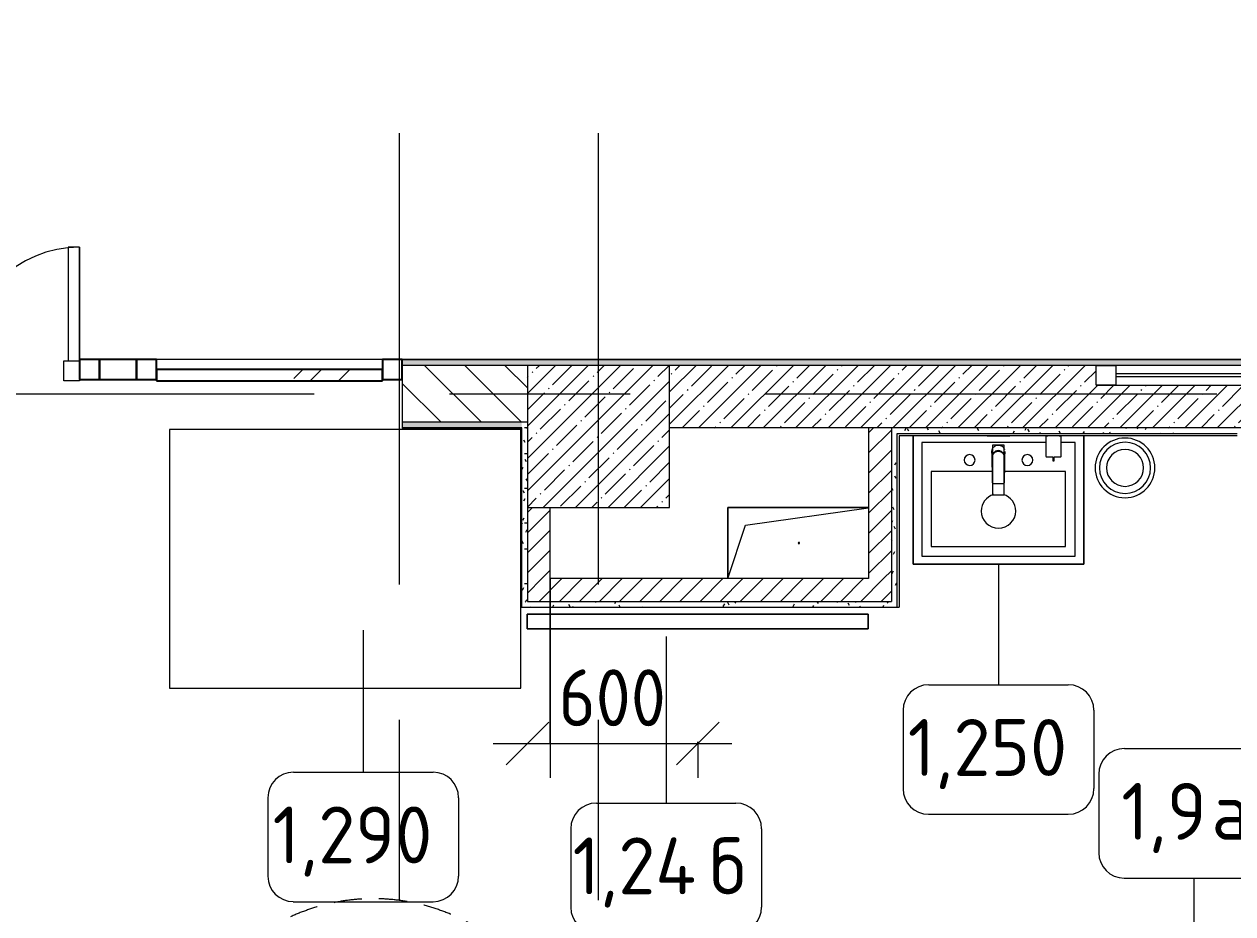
# Model space of a CAD drawing. Header units: millimetres. Extents: x 957 to 228198, y -8553 to 29000.
# Drawn here: x 48892 to 53143, y 5971 to 9100 of the extents above; entities that cross this region are included whole.
import ezdxf

# ---------------------------------------------------------------- set-up
doc = ezdxf.new("R2010")
doc.units = ezdxf.units.MM
doc.linetypes.add('200_ШТРИХ__ш1_п0_6_', pattern=[160, 100, -60])
doc.linetypes.add('Осевая', pattern=[3175, 635, -476.25, 1587.5, -476.25])
for name, color, linetype, lineweight in [('0-1', 7, 'Continuous', 9), ('A-ANNO-DIMS', 7, 'Continuous', 9), ('A-ANNO-DIMS-100', 7, 'Continuous', 9), ('A-DETL-GENF', 7, 'Continuous', 9), ('A-GENM', 7, 'Continuous', 9), ('A-GLAZ', 7, 'Continuous', 9), ('A-GLAZ-1', 7, 'Continuous', 13), ('A-GLAZ-CURT', 7, 'Continuous', 9), ('A-GLAZ-CURT-1', 7, 'Continuous', 25), ('A-GLAZ-CWMG', 7, 'Continuous', 9), ('A-GLAZ-CWMG-1', 7, 'Continuous', 25), ('A-WALL', 7, 'Continuous', 9), ('I-FURN-IDEN', 7, 'Continuous', 9), ('I-WALL', 7, 'Continuous', 9), ('P-SANR-FIXT', 7, 'Continuous', 9), ('P-SANR-FIXT-1', 7, 'Continuous', 13), ('S-COLS', 7, 'Continuous', 9), ('Оси-2', 7, 'Осевая', 9)]:
    doc.layers.add(name, color=color, linetype=linetype, lineweight=lineweight)
for name, color, linetype, lineweight, true_color in [('A-DOOR-1', 7, 'Continuous', 9, 0xc0c0c0), ('A-WALL-1', 9, 'Continuous', 9, 0x808080), ('A-WALL-FNSH-1', 9, 'Continuous', 9, 0x808080), ('I-FURN-1', 9, 'Continuous', 9, 0x808080), ('I-FURN-2', 9, '200_ШТРИХ__ш1_п0_6_', 9, 0x808080), ('P-SANR-FIXT-2', 9, 'Continuous', 13, 0x808080)]:
    doc.layers.add(name, color=color, linetype=linetype, lineweight=lineweight, true_color=true_color)
doc.styles.add('GOST Common_3', font='GOST_Common.ttf', dxfattribs={"height": 200})
doc.styles.add('ISOCPEUR_3', font='isocpeur.ttf', dxfattribs={"width": 0.9, "height": 200})
doc.dimstyles.new('ISO-2_0_0_9К_Средний_округл2_1', dxfattribs={"dimscale": 304.8, "dimtxt": 199.196235, "dimasz": 0.492126, "dimexe": 0.393701, "dimexo": 0, "dimgap": 0, "dimtad": 1, "dimdec": 0, "dimrnd": 10, "dimzin": 0, "dimdsep": 46, "dimtxsty": 'ISOCPEUR_3', "dimblk1": 'OBLIQUE', "dimblk2": 'OBLIQUE', "dimsah": 1, "dimcen": 0.09, "dimdle": 0.393701, "dimazin": 0, "dimtfac": 1, "dimtdec": 4, "dimtix": 1, "dimtmove": 0, "dimatfit": 3, "dimfxl": 1, "dimtvp": 1, "dimtolj": 1, "dimtzin": 0, "dimarcsym": 2})
pattern_1 = [(45, (-10247.55, 0), (-35.35534, 35.35534), [])]
pattern_2 = [(0, (-10247.55, 0), (121.92, 30.48), [10.058, -81.382, 10.058, -81.382, -487.68]), (0, (-10247.55, 0), (121.92, 30.48), [-182.88, 10.058, -172.822, 10.058, -81.382, -213.36]), (0, (-10247.55, 0), (121.92, 30.48), [-457.2, 10.058, -50.902, 10.058, -142.342]), (120, (-10201.83, 15.24), (-87.356454, 90.345817), [10.058, -81.382, 10.058, -81.382, -487.68]), (120, (-10201.83, 15.24), (-87.356454, 90.345817), [-182.88, 10.058, -172.822, 10.058, -81.382, -213.36]), (120, (-10201.83, 15.24), (-87.356454, 90.345817), [-457.2, 10.058, -50.902, 10.058, -142.342]), (240, (-10186.59, 76.2), (-34.563546, -120.825817), [10.058, -81.382, 10.058, -81.382, -487.68]), (240, (-10186.59, 76.2), (-34.563546, -120.825817), [-182.88, 10.058, -172.822, 10.058, -81.382, -213.36]), (240, (-10186.59, 76.2), (-34.563546, -120.825817), [-457.2, 10.058, -50.902, 10.058, -142.342])]

# ---------------------------------------------------------------- blocks, each defined once
blk = doc.blocks.new('BSC_Колонна _Прямоугольная - 500х500-V4-План расстановки мебели и оборудования 3 этажа в осях 12-23')
at = {"layer": 'S-COLS'}
h = blk.add_hatch(dxfattribs=at)
h.set_pattern_fill('FP_5', color=256, style=0, pattern_type=2)
h.set_pattern_definition([(45, (-61160, -7650), (-57.02463, 57.02463), []), (45, (-61102.975, -7650), (-57.02463, 57.02463), [100.806, -20.161, 3.353, -16.808])])
h.paths.add_polyline_path([(-250, -250), (250, -250), (250, 250), (-250, 250), (-250, 30)])
for p, q in [((250, 250), (-250, 250)), ((-250, 250), (-250, -250)), ((250, -250), (250, 250)), ((-250, -250), (250, -250))]:
    blk.add_line(p, q, dxfattribs=at)
blk = doc.blocks.new('GM_Отверстие прямоугольное _в плите_ - Отверстие-V62-План расстановки мебели и оборудования 3 этажа в осях 12-23')
at = {"layer": 'A-GENM'}
for p, q in [((-250, -125), (-250, 125)), ((-250, 125), (245, 125)), ((245, 125), (-250, 125)), ((-250, 125), (-250, -125)), ((-187.5, 62.5), (245, 124.3)), ((-250, -125), (-187.5, 62.5))]:
    blk.add_line(p, q, dxfattribs=at)
for start, end in [(360, 180), (180, 360)]:
    blk.add_arc((0, 0), 2.5, start, end, dxfattribs=at)
blk = doc.blocks.new('Стол базовый прямоугольный - 1_290-V113-План расстановки мебели и оборудования 3 этажа в осях 12-23')
at = {"layer": 'I-FURN-1'}
for p, q in [((617.5, 455), (-617.5, 455)), ((-617.5, 455), (-617.5, -455)), ((617.5, -455), (617.5, 455)), ((-617.5, -455), (617.5, -455))]:
    blk.add_line(p, q, dxfattribs=at)
blk = doc.blocks.new('FRT_2D_Символ _разворот МГН_1 - D1_4_Символ доступности разворота МГН _360__-V77-План расстановки мебели и оборудования 3 этажа в осях 12-23')
at = {"layer": 'I-FURN-1'}
for p, q in [((0, 60.4), (0, -59.6)), ((-65, 0), (65, 0))]:
    blk.add_line(p, q, dxfattribs=at)
at = {"layer": 'I-FURN-2'}
for p, q in [((-300, 325.4), (-300, -185.8)), ((-300, 325.4), (-200, 325.4)), ((-200, 195.4), (-200, 325.4)), ((200, 325.4), (300, 325.4)), ((200, 195.4), (200, 325.4)), ((300, 325.4), (300, -185.8)), ((-200, 195.4), (200, 195.4)), ((-300, -185.8), (-250, -185.8)), ((-250, -185.8), (-250, -238.4)), ((300, -185.8), (250, -185.8)), ((250, -185.8), (250, -238.4)), ((-250, -238.4), (-250, -435.8)), ((250, -238.4), (250, -435.8)), ((-200, -435.8), (-250, -435.8)), ((-200, -435.8), (-200, -645.8)), ((200, -435.8), (250, -435.8)), ((200, -435.8), (200, -645.8)), ((-200, -645.8), (200, -645.8))]:
    blk.add_line(p, q, dxfattribs=at)
for start, end in [(360, 244.8834), (295.7402, 360), (244.8834, 295.7402)]:
    blk.add_arc((0, 0), 700, start, end, dxfattribs=at)
blk = doc.blocks.new('Мебель_универсальная - 1_24б-V122-План расстановки мебели и оборудования 3 этажа в осях 12-23')
at = {"layer": 'I-FURN-1'}
for p, q in [((600, 25.4), (-600, 25.4)), ((-600, 25.4), (-600, -25.4)), ((-600, -25.4), (-600, 25.4)), ((-600, 25.4), (600, 25.4)), ((600, -25.4), (600, 25.4)), ((600, 25.4), (600, -25.4)), ((-600, -25.4), (600, -25.4)), ((600, -25.4), (-600, -25.4))]:
    blk.add_line(p, q, dxfattribs=at)
blk = doc.blocks.new('сифон - Для раковины-V207-План расстановки мебели и оборудования 3 этажа в осях 12-23')
at = {"layer": 'P-SANR-FIXT-2'}
blk.add_line((191.1, -40), (191.1, 40), dxfattribs=at)
blk = doc.blocks.new('смеситель для раковины - Default-V208-План расстановки мебели и оборудования 3 этажа в осях 12-23')
at = {"layer": '0-1'}
for p, q in [((21, 151.6), (-21, 151.6)), ((20.3, 111.8), (-20.3, 111.8)), ((-22.8, 2.9), (-21.7, 15.4)), ((-20.7, 17.2), (-20.7, 16.7)), ((-20.3, 19.4), (-20.3, 15.8)), ((20.3, 15.8), (20.3, 19.4)), ((20.8, 16.7), (20.8, 17.2))]:
    blk.add_line(p, q, dxfattribs=at)
at = {"layer": '0-1', "flags": 128}
for points in [[(-21, 151.3), (-21, 147.9), (-21, 145.7), (-21, 145.2), (-21, 144.9), (-21, 144.8), (-21, 144.7), (-21, 144.7)], [(21, 89.1), (21, 88.6), (21, 88.3), (21, 88.3)], [(21.7, 15.4), (22.3, 8.3), (22.8, 2.9)]]:
    blk.add_lwpolyline(points, dxfattribs=at)
at = {"layer": 'P-SANR-FIXT-2'}
for p, q in [((21, 151.6), (-21, 151.6)), ((-21, 151.6), (-21, -23)), ((21, -23), (21, 151.6)), ((-20.3, 111.8), (-20.3, 111.8)), ((-20.3, 111.8), (-20.3, 109.7)), ((20.3, 109.7), (20.3, 111.8)), ((20.3, 111.8), (20.3, 111.8)), ((-21, -23), (21, -23))]:
    blk.add_line(p, q, dxfattribs=at)
at = {"layer": 'P-SANR-FIXT-2', "flags": 128}
for points in [[(-21, 144), (-21, 91), (-21, 37.9)], [(21, 37.9), (21, 91), (21, 144)], [(-20.3, 19.4), (-20.3, 60.2), (-20.3, 109.7)], [(20.3, 109.7), (20.3, 60.2), (20.3, 19.4)], [(-20.3, 15.8), (-20.3, 17.1), (-20.3, 18.4)], [(20.3, 18.4), (20.3, 17.1), (20.3, 15.8)], [(21, 17.1), (21, 22.3), (21, 27.5), (21, 32.7), (21, 37.9)], [(21, 15.1), (21, 15.6), (21, 16.1), (21, 16.6), (21, 17.1)], [(22.9, -1.8), (22.4, 2.9), (22, 7.6), (21.5, 12.3), (21.1, 17.1)], [(21.1, 17.1), (21.5, 12.3), (22, 7.6), (22.4, 2.9), (22.9, -1.8)]]:
    blk.add_lwpolyline(points, dxfattribs=at)
at = {"layer": 'P-SANR-FIXT-2'}
for centre, major_axis, ratio, start_param, end_param in [((-9809.3, 72.1), (-9788.3, 0.5), 0.986286, 3.135948, 3.138103), ((0, 17.2), (20.8, 0), 0.98634, 3.060685, 3.141593), ((0, 17.2), (20.8, 0), 0.98634, 3.141593, 3.395551), ((0, 17.2), (20.8, 0), 0.98634, 3.707105, 3.769911), ((0, 17.2), (20.8, 0), 0.98634, 5.654867, 5.717635), ((0, 17.2), (-20.8, 0), 0.98634, 2.944366, 3.141593), ((0, 17.2), (20.8, 0), 0.98634, 0, 0.080911), ((0, 17.2), (20.8, 0), 0.98634, 4.154533, 5.270098)]:
    blk.add_ellipse(centre, major_axis=major_axis, ratio=ratio, start_param=start_param, end_param=end_param, dxfattribs=at)
for points, knots in [([(-21, 151.6), (-21, 151.7), (-21, 151.5), (-21, 150.5), (-21, 148.7), (-21, 146.9), (-21, 145.2), (-21, 144.4), (-21, 144)], [0.4444444, 0.4444444, 0.4444444, 0.4444444, 0.5555556, 0.6666667, 0.7777778, 0.8888889, 0.9444444, 1, 1, 1, 1]), ([(21, 144), (21, 144.4), (21, 145.2), (21, 146.9), (21, 148.7), (21, 150.5), (21, 151.5), (21, 151.7), (21, 151.6)], [0, 0, 0, 0, 0.0555556, 0.1111111, 0.2222222, 0.3333333, 0.4444444, 0.5555556, 0.5555556, 0.5555556, 0.5555556]), ([(-21.8, 13.9), (-21.8, 14.6), (-21.7, 16.1), (-21.6, 18.9), (-21.5, 22.1), (-21.5, 25.2), (-21.4, 27.9), (-21.4, 30), (-21.4, 31.8), (-21.3, 33.4), (-21.3, 34.5), (-21.3, 35.6), (-21.3, 37), (-21.3, 38.7), (-21.2, 41), (-21.2, 44.2), (-21.2, 48.8), (-21.1, 54.3), (-21.1, 59.3), (-21.1, 63.2), (-21.1, 66.1), (-21.1, 68.8), (-21.1, 72.5), (-21, 78.9), (-21, 84.5), (-21, 88.1)], [0, 0, 0, 0, 0.083333, 0.166667, 0.25, 0.333333, 0.375, 0.416667, 0.458333, 0.479167, 0.5, 0.520833, 0.541667, 0.583333, 0.625, 0.666667, 0.708333, 0.75, 0.791667, 0.8125, 0.833333, 0.854167, 0.875, 0.916667, 1, 1, 1, 1]), ([(21, 88.1), (21, 84.5), (21, 78.9), (21.1, 72.5), (21.1, 68.8), (21.1, 66.1), (21.1, 63.2), (21.1, 59.3), (21.2, 54.3), (21.2, 48.8), (21.2, 44.2), (21.3, 41), (21.3, 38.7), (21.3, 37), (21.3, 35.6), (21.3, 34.5), (21.3, 33.4), (21.4, 31.8), (21.4, 30), (21.4, 27.9), (21.5, 25.2), (21.5, 22.1), (21.6, 18.9), (21.7, 16.1), (21.8, 14.6), (21.8, 13.9)], [0, 0, 0, 0, 0.083333, 0.125, 0.145833, 0.166667, 0.1875, 0.208333, 0.25, 0.291667, 0.333333, 0.375, 0.416667, 0.458333, 0.479167, 0.5, 0.520833, 0.541667, 0.583333, 0.625, 0.666667, 0.75, 0.833333, 0.916667, 1, 1, 1, 1]), ([(-21.1, 17.1), (-21.2, 16.5), (-21.3, 15.4), (-21.5, 13.7), (-21.6, 11.8), (-21.9, 9.3), (-22.1, 7.6), (-22.4, 5.3), (-22.6, 3), (-22.8, 1.4), (-22.9, 0.3)], [0, 0, 0, 0, 0.1, 0.2, 0.3, 0.4, 0.6, 0.7, 0.8, 1, 1, 1, 1]), ([(-22.6, 3.6), (-22.6, 3.8), (-22.5, 4.4), (-22.4, 5.5), (-22.3, 6.9), (-22.2, 8.4), (-22, 10.9), (-21.9, 12.9), (-21.8, 13.9)], [0.3178487, 0.3178487, 0.3178487, 0.3178487, 0.375, 0.5, 0.625, 0.75, 0.875, 1, 1, 1, 1]), ([(21, 15.1), (20.9, 14), (20.5, 11.7), (19.3, 8.5), (17.6, 5.5), (14.8, 1.9), (11.1, -0.9), (6.8, -2.8), (3.4, -3.6), (0, -3.8), (-4.5, -3.5), (-10.1, -1.7), (-14.7, 1.9), (-17.6, 5.5), (-19.3, 8.4), (-20.5, 11.7), (-20.9, 13.9), (-21, 15)], [0, 0, 0, 0, 0.055556, 0.111111, 0.166667, 0.222222, 0.333333, 0.388889, 0.444444, 0.5, 0.555556, 0.666667, 0.777778, 0.833333, 0.888889, 0.944444, 1, 1, 1, 1]), ([(20.3, 19.4), (20.3, 18.2), (20.2, 15.9), (19.3, 12.3), (18, 9.6), (16.8, 7.5), (15.7, 6), (14.5, 4.7), (12.8, 3), (10.4, 1.2), (7.1, -0.4), (2.4, -1.7), (-2.5, -1.7), (-7.1, -0.4), (-10.9, 1.5), (-13.6, 3.7), (-15.4, 5.7), (-16.5, 7.1), (-17.7, 9), (-18.9, 11.5), (-20, 15), (-20.3, 17.7), (-20.3, 19.4)], [0, 0, 0, 0, 0.055556, 0.111111, 0.166667, 0.194444, 0.222222, 0.25, 0.277778, 0.333333, 0.388889, 0.444444, 0.555556, 0.611111, 0.666667, 0.75, 0.770833, 0.791667, 0.833333, 0.875, 0.916667, 1, 1, 1, 1]), ([(20.3, 15.8), (20.3, 13.7), (19.8, 10.7), (17.9, 6.9), (16.3, 4.7), (14.8, 3.1), (13, 1.5), (11.1, 0.2), (9, -0.8), (7.3, -1.5), (5.5, -2), (3.6, -2.4), (1.4, -2.7), (-0.9, -2.7), (-3.3, -2.5), (-5.5, -2), (-7.7, -1.3), (-9.8, -0.4), (-11.7, 0.6), (-13.5, 1.9), (-15.1, 3.4), (-16.9, 5.4), (-19.5, 9.5), (-20.3, 13.2), (-20.3, 15.8)], [0, 0, 0, 0, 0.111111, 0.166667, 0.222222, 0.25, 0.277778, 0.333333, 0.361111, 0.388889, 0.416667, 0.444444, 0.479167, 0.513889, 0.548611, 0.583333, 0.618056, 0.652778, 0.6875, 0.722222, 0.756944, 0.791667, 0.861111, 1, 1, 1, 1]), ([(21.1, 19.2), (21.3, 18.6), (21.7, 16.8), (21.8, 15.1), (21.8, 13.9)], [0.8206896, 0.8206896, 0.8206896, 0.8206896, 0.8888889, 1, 1, 1, 1]), ([(21.1, 17.1), (21.1, 16.7), (21.2, 16), (21.3, 15), (21.4, 13.9), (21.6, 12.5), (21.8, 10.8), (22, 8.7), (22.2, 6.9), (22.4, 5.5), (22.5, 4.5), (22.6, 3.4), (22.7, 2.4), (22.8, 1.5), (22.9, 0.8), (22.9, 0.4), (22.9, 0.3)], [0, 0, 0, 0, 0.0625, 0.125, 0.1875, 0.25, 0.375, 0.5, 0.625, 0.6875, 0.75, 0.8125, 0.875, 0.9375, 0.96875, 1, 1, 1, 1]), ([(21.8, 13.9), (21.8, 13.3), (21.9, 11.9), (22, 10), (22.2, 8.4), (22.2, 7.3), (22.3, 6.4), (22.4, 5.2), (22.6, 3.7), (22.8, 2), (22.9, 0.8), (22.9, 0.3)], [0, 0, 0, 0, 0.083333, 0.166667, 0.25, 0.333333, 0.416667, 0.5, 0.666667, 0.833333, 1, 1, 1, 1]), ([(22.1, 7), (22.2, 6.5), (22.8, 4.3), (23, 2), (22.9, 0.3)], [0.8, 0.8, 0.8, 0.8, 0.85, 1, 1, 1, 1]), ([(22.9, -1.8), (22.6, -4.5), (21.7, -8.2), (19.1, -12.8), (16.7, -15.9), (13.7, -18.5), (10.4, -20.6), (6.8, -22.1), (3.4, -22.8), (0.5, -23), (-2.9, -22.9), (-6.8, -22.1), (-10.7, -20.5), (-13.4, -18.7), (-15.3, -17.2), (-17, -15.4), (-19, -12.9), (-20.6, -10.1), (-21.5, -8), (-21.7, -7.4)], [0, 0, 0, 0, 0.1111111, 0.1666667, 0.2222222, 0.2777778, 0.3333333, 0.3888889, 0.4444444, 0.4791667, 0.5138889, 0.5833333, 0.6527778, 0.6875, 0.7222222, 0.7569444, 0.7916667, 0.8611111, 0.8888889, 0.8888889, 0.8888889, 0.8888889])]:
    blk.add_open_spline(points, degree=3, knots=knots, dxfattribs=at)
for points in [[(-22.9, 0.3), (-23, 2.1), (-22.8, 3.8), (-22.4, 5.5)], [(-21.8, 13.9), (-21.8, 15.7), (-21.5, 17.5), (-21.1, 19.2)], [(-21.1, 17.1), (-21.1, 16.7), (-21.1, 16), (-21, 15.3), (-21, 15)], [(21, 37.9), (21, 36.1), (21, 32.7), (21.1, 27.5), (21.1, 22.3), (21.1, 18.8), (21.1, 17.1)], [(21.1, 17.1), (21.1, 16.7), (21.1, 16.1), (21, 15.4), (21, 15.1)], [(22.9, 0.3), (22.8, 1.7), (22.5, 4.5), (22, 8.7), (21.5, 12.9), (21.2, 15.7), (21.1, 17.1)], [(22.9, 0.3), (22.9, -0.1), (22.9, -0.4), (22.9, -0.8)]]:
    blk.add_open_spline(points, degree=3, dxfattribs=at)
blk = doc.blocks.new('мусорная корзина - Round_ Metal-30590745-План расстановки мебели и оборудования 3 этажа в осях 12-23')
at = {"layer": 'P-SANR-FIXT-2'}
for radius, start, end in [(105, 0, 180), (90, 360, 180), (65, 0, 180), (105, 180, 360), (90, 180, 360), (65, 180, 360)]:
    blk.add_arc((0, 0), radius, start, end, dxfattribs=at)
blk = doc.blocks.new('Мойка кухонная - Раковина Roca Victoria-N Unik 600х460 мм-V209-План расстановки мебели и оборудования 3 этажа в осях 12-23')
at = {"layer": 'P-SANR-FIXT'}
for p, q in [((166, 0), (-270, 0)), ((-270, 0), (-270, -400)), ((270, 0), (221, 0)), ((270, -400), (270, 0)), ((-21.6, -102.3), (-236.6, -102.3)), ((-236.6, -102.3), (-236.6, -366.4)), ((236.1, -102.3), (20.4, -102.3)), ((236.1, -366.4), (236.1, -102.3)), ((-236.6, -366.4), (236.1, -366.4)), ((-270, -400), (270, -400))]:
    blk.add_line(p, q, dxfattribs=at)
for centre, radius, start, end in [((-101.6, -61.9), 19, 90, 180), ((-101.6, -61.9), 19, 180, 270), ((-101.6, -61.9), 19, 360, 90), ((-101.6, -61.9), 19.1, 270, 360), ((101.6, -61.9), 19.1, 360, 180), ((101.6, -61.9), 19.1, 180, 360), ((0, -241.3), 60.5, 107.38, 180), ((0, -241.3), 60.5, 360, 72.6506), ((0, -241.3), 60.5, 180, 360)]:
    blk.add_arc(centre, radius, start, end, dxfattribs=at)
blk = doc.blocks.new('TOY_Диспансер мыло - Дозатор Elegance new 11654 019001 хром-30769669-План расстановки мебели и оборудования 3 этажа в осях 12-23')
at = {"layer": 'A-GENM'}
for p, q in [((97.5, 89.2), (97.5, 21.5)), ((122.2, 91.2), (99.5, 91.2)), ((127.9, 106.1), (122.2, 106.1)), ((122.2, 106.1), (122.2, 91.2)), ((127.9, 91.2), (127.9, 106.1)), ((150.5, 91.2), (127.9, 91.2)), ((152.5, 21.5), (152.5, 89.2)), ((99.5, 19.5), (105, 19.5)), ((105, 19.5), (105, 18)), ((145, 18), (145, 19.5)), ((145, 19.5), (150.5, 19.5))]:
    blk.add_line(p, q, dxfattribs=at)
for centre, start, end in [((99.5, 89.2), 90, 180), ((150.5, 89.2), 360, 90), ((99.5, 21.5), 180, 270), ((150.5, 21.5), 270, 0)]:
    blk.add_arc(centre, 2, start, end, dxfattribs=at)
blk = doc.blocks.new('Прямоугольный импост - 50 x 70 мм-31700031-План расстановки мебели и оборудования 3 этажа в осях 12-23')
at = {"layer": 'A-GLAZ-CWMG-1'}
for p, q in [((-70, 35), (0, 35)), ((-70, -35), (-70, 35)), ((0, 35), (0, -35)), ((0, -35), (-70, -35))]:
    blk.add_line(p, q, dxfattribs=at)
blk = doc.blocks.new('Дверь_Витражная_остекление_ - ДВН_ДАО_Главный вход_1200 в свету-31742133-План расстановки мебели и оборудования 3 этажа в осях 12-23')
at = {"layer": 'A-DETL-GENF'}
for p, q in [((-607.5, 925), (-647.5, 925)), ((-647.5, 925), (-647.5, 35)), ((-607.5, 30), (-607.5, 925)), ((647.5, 430), (607.5, 430)), ((607.5, 430), (607.5, 30)), ((647.5, 35), (647.5, 430)), ((-647.5, 30), (-607.5, 30)), ((-592.5, 30), (-647.5, 30)), ((-592.5, -40), (-592.5, 30)), ((592.5, -40), (592.5, 30)), ((592.5, 30), (647.5, 30)), ((607.5, 30), (647.5, 30)), ((-647.5, -35), (-647.5, -40)), ((-647.5, -40), (-592.5, -40)), ((647.5, -40), (592.5, -40)), ((647.5, -35), (647.5, -40))]:
    blk.add_line(p, q, dxfattribs=at)
at = {"layer": 'A-DOOR-1'}
for p, q in [((-647.5, 925), (-647.5, 35)), ((647.5, 430), (647.5, 35))]:
    blk.add_line(p, q, dxfattribs=at)
for centre, radius, start, end in [((-647.5, 30), 895, 360, 90), ((647.5, 30), 400, 90, 180)]:
    blk.add_arc(centre, radius, start, end, dxfattribs=at)
blk = doc.blocks.new('Системная панель - Стемалит - 40мм-32257327-План расстановки мебели и оборудования 3 этажа в осях 12-23')
at = {"layer": 'A-GLAZ-CURT-1'}
for p, q in [((65, 35), (-65, 35)), ((-65, 35), (-65, -35)), ((65, -35), (65, 35)), ((-65, -35), (65, -35))]:
    blk.add_line(p, q, dxfattribs=at)
blk = doc.blocks.new('Прямоугольный импост - 50 x 70 мм-31687886-План расстановки мебели и оборудования 3 этажа в осях 12-23')
at = {"layer": 'A-GLAZ-CWMG-1'}
for p, q in [((-35, 35), (35, 35)), ((-35, -35), (-35, 35)), ((35, 35), (35, -35)), ((35, -35), (-35, -35))]:
    blk.add_line(p, q, dxfattribs=at)
blk = doc.blocks.new('Системная панель - Стекло - 40мм-V258-План расстановки мебели и оборудования 3 этажа в осях 12-23')
at = {"layer": 'A-GLAZ-CURT'}
h = blk.add_hatch(dxfattribs=at)
h.set_pattern_fill('FP_73', color=256, style=0, pattern_type=2)
h.set_pattern_definition([(45, (-60102.5, -7785.72), (-282.8427, 282.8427), [200, -600]), (45, (-60302.5, -7885.72), (-282.8427, 282.8427), [600, -200]), (45, (-59902.5, -7985.72), (-282.8427, 282.8427), [200, -600])])
h.paths.add_polyline_path([(397.5, -40), (397.5, 0), (-397.5, 0), (-397.5, -40), (-351, -40)])
at = {"layer": 'A-GLAZ-CURT-1'}
for p, q in [((397.5, 0), (-397.5, 0)), ((-397.5, 0), (-397.5, -40)), ((397.5, -40), (397.5, 0)), ((-397.5, -40), (397.5, -40))]:
    blk.add_line(p, q, dxfattribs=at)
blk = doc.blocks.new('Прямоугольный импост - 50 x 70 мм-31702100-План расстановки мебели и оборудования 3 этажа в осях 12-23')
at = {"layer": 'A-GLAZ-CWMG-1'}
for p, q in [((-35, 35), (35, 35)), ((-35, -35), (-35, 35)), ((35, 35), (35, -35)), ((35, -35), (-35, -35))]:
    blk.add_line(p, q, dxfattribs=at)
blk = doc.blocks.new('Прямоугольный импост - 50 x 70 мм-31720914-План расстановки мебели и оборудования 3 этажа в осях 12-23')
at = {"layer": 'A-GLAZ-CWMG'}
blk.add_line((42060, 7920), (41265, 7920), dxfattribs=at)
blk = doc.blocks.new('120_Окно_СКБ_1Ст - 120_Окно_СКБ_1Ст 400х1200 EI30-24228621-План расстановки мебели и оборудования 3 этажа в осях 12-23')
at = {"layer": 'A-GLAZ'}
for p, q in [((600, 110), (-600, 110)), ((530, 80), (-530, 80)), ((530, 70), (-530, 70)), ((-600, 40), (600, 40))]:
    blk.add_line(p, q, dxfattribs=at)
at = {"layer": 'A-GLAZ-1'}
for p, q in [((-600, 40), (-600, 110)), ((-600, 110), (-530, 110)), ((-530, 110), (-530, 40)), ((530, 40), (530, 110)), ((530, 110), (600, 110)), ((600, 110), (600, 40)), ((-530, 40), (-600, 40)), ((600, 40), (530, 40))]:
    blk.add_line(p, q, dxfattribs=at)
blk = doc.blocks.new('Марка_Мебель - В прямоуг_Balcon_Марка-25523697-План расстановки мебели и оборудования 3 этажа в осях 12-23')
at = {"layer": 'I-FURN-IDEN'}
for p, q in [((-2.455, 2.278), (2.455, 2.278)), ((-3.355, 1.378), (-3.355, -1.384)), ((3.355, 1.378), (3.355, -1.378)), ((-2.461, -2.278), (2.455, -2.278))]:
    blk.add_line(p, q, dxfattribs=at)
for centre, radius, start, end in [((-2.455, 1.378), 0.9, 90, 180), ((2.455, 1.378), 0.9, 0, 90), ((-2.461, -1.384), 0.893, 180, 270), ((2.455, -1.378), 0.9, 270, 0)]:
    blk.add_arc(centre, radius, start, end, dxfattribs=at)
blk = doc.blocks.new('DIMBLOCK29-План расстановки мебели и оборудования 3 этажа в осях 12-23')
at = {"layer": 'A-ANNO-DIMS-100'}
for p, q in [((50742.4, 7150), (50742.4, 6449.5)), ((50742.4, 6569.5), (50742.4, 7150)), ((50542.4, 6569.5), (51381.4, 6569.5)), ((51261.4, 6576.1), (51261.4, 6449.5)), ((51261.4, 6569.5), (51261.4, 6576.1))]:
    blk.add_line(p, q, dxfattribs=at)
at = {"layer": 'A-ANNO-DIMS-100', "lineweight": 20}
for p, q in [((50662.4, 6569.5), (50737.4, 6644.5)), ((51261.4, 6569.5), (51336.4, 6644.5)), ((50662.4, 6569.5), (50587.4, 6494.5)), ((51261.4, 6569.5), (51186.4, 6494.5))]:
    blk.add_line(p, q, dxfattribs=at)
at = {"layer": 'A-ANNO-DIMS-100', "color": 0, "insert": (50772.3, 6830.8), "char_height": 200, "width": 455.087, "attachment_point": 1, "line_spacing_factor": 1.149209, "style": 'ISOCPEUR_3'}
blk.add_mtext('600', dxfattribs=at)
blk = doc.blocks.new('_Oblique')
at = {"color": 0, "linetype": 'ByBlock', "lineweight": -2}
blk.add_line((-0.5, -0.5), (0.5, 0.5), dxfattribs=at)

msp = doc.modelspace()

# ---------------------------------------------------------------- hatches: boundary and pattern name
at = {"layer": 'I-WALL'}
h = msp.add_hatch(dxfattribs=at)
h.set_pattern_fill('FP_68', color=256, style=0, pattern_type=2)
h.set_pattern_definition(pattern_2)
h.paths.add_polyline_path([(61472.4, 7900), (62002.4, 7900), (62002.4, 7908), (62057.4, 7908), (62057.4, 7920), (61412.4, 7920), (61412.4, 7908), (61442.4, 7908), (61442.4, 7900)])
h.paths.add_polyline_path([(60072.4, 7900), (60432.4, 7900), (60432.4, 7908), (60462.4, 7908), (60462.4, 7920), (59112.4, 7920), (59112.4, 7908), (59142.4, 7908), (59142.4, 7900), (60019.2, 7900)])
h.paths.add_polyline_path([(63852.4, 7900), (63852.4, 7920), (63457.4, 7920), (63457.4, 7908), (63512.4, 7908), (63512.4, 7900), (63846.7, 7900)])
h.paths.add_polyline_path([(57112.8, 7900), (57982.4, 7900), (57982.4, 7908), (58012.4, 7908), (58012.4, 7920), (56612.4, 7920), (56612.4, 7908), (56642.4, 7908), (56642.4, 7900), (56932.4, 7900)])
h.paths.add_polyline_path([(55382.4, 7900), (55632.4, 7900), (55632.4, 7908), (55662.4, 7908), (55662.4, 7920), (50222.4, 7920), (50222.4, 7900), (55162.4, 7900)])
h.paths.add_polyline_path([(46682.4, 7900), (47722.4, 7900), (47722.4, 7920), (40612.4, 7920), (40612.4, 7900), (46662.4, 7900)])
h.paths.add_polyline_path([(36062.4, 7900), (38112.4, 7900), (38112.4, 7920), (31882.4, 7920), (31882.4, 7900), (35982.4, 7900)])
h.paths.add_polyline_path([(29382.4, 7900), (29382.4, 7920), (28512.4, 7920), (28512.4, 7900), (28812.4, 7900)])
h = msp.add_hatch(dxfattribs=at)
h.set_pattern_fill('FP_21', color=256, style=0, pattern_type=2)
h.set_pattern_definition([(135, (-10247.55, 0), (-70.71068, -70.71068), [])])
h.paths.add_polyline_path([(50662.4, 7700), (50662.4, 7900), (50222.4, 7900), (50222.4, 7700), (50642.4, 7700)])
h.paths.add_polyline_path([(46682.4, 7700), (47722.4, 7700), (47722.4, 7900), (46662.4, 7900), (46662.4, 7700)])
h = msp.add_hatch(dxfattribs=at)
h.set_pattern_fill('FP_17', color=256, style=0, pattern_type=2)
h.set_pattern_definition([(45, (-10247.55, 0), (-57.02463, 57.02463), []), (45, (-10190.526, 0), (-57.02463, 57.02463), [100.806, -20.161, 3.353, -16.808])])
h.paths.add_polyline_path([(52753.3, 7680), (55162.4, 7680), (55162.4, 7900), (53862.4, 7900), (53862.4, 7830), (52662.4, 7830), (52662.4, 7900), (51162.4, 7900), (51162.4, 7680), (52571.6, 7680)])
h = msp.add_hatch(dxfattribs=at)
h.set_pattern_fill('FP_68', color=256, style=0, pattern_type=2)
h.set_pattern_definition(pattern_2)
h.paths.add_polyline_path([(50641.4, 7680), (50642.4, 7680), (50642.4, 7700), (50222.4, 7700), (50222.4, 7680), (50638.9, 7680)])
h.paths.add_polyline_path([(46934.4, 7680), (47722.4, 7680), (47722.4, 7700), (46682.4, 7700), (46682.4, 7680)])
h = msp.add_hatch(dxfattribs=at)
h.set_pattern_fill('FP_68', color=256, style=0, pattern_type=2)
h.set_pattern_definition(pattern_2)
h.paths.add_polyline_path([(50662.4, 7070), (50662.4, 7700), (50642.4, 7700), (50642.4, 7070)])
h = msp.add_hatch(dxfattribs=at)
h.set_pattern_fill('FP_34', color=256, style=0, pattern_type=2)
h.set_pattern_definition(pattern_1)
h.paths.add_polyline_path([(51942.4, 7150), (51942.4, 7680), (51862.4, 7680), (51862.4, 7150), (51867.4, 7150)])
h = msp.add_hatch(dxfattribs=at)
h.set_pattern_fill('FP_68', color=256, style=0, pattern_type=2)
h.set_pattern_definition(pattern_2)
h.paths.add_polyline_path([(52049.2, 7660), (53962.4, 7660), (53962.4, 7680), (51942.4, 7680), (51942.4, 7660), (52026.7, 7660)])
h = msp.add_hatch(dxfattribs=at)
h.set_pattern_fill('FP_68', color=256, style=0, pattern_type=2)
h.set_pattern_definition(pattern_2)
h.paths.add_polyline_path([(51962.4, 7050), (51962.4, 7660), (51942.4, 7660), (51942.4, 7050)])
h = msp.add_hatch(dxfattribs=at)
h.set_pattern_fill('FP_34', color=256, style=0, pattern_type=2)
h.set_pattern_definition(pattern_1)
h.paths.add_polyline_path([(50742.4, 7150), (50742.4, 7400), (50662.4, 7400), (50662.4, 7150)])
h = msp.add_hatch(dxfattribs=at)
h.set_pattern_fill('FP_34', color=256, style=0, pattern_type=2)
h.set_pattern_definition(pattern_1)
h.paths.add_polyline_path([(51367.4, 7070), (51942.4, 7070), (51942.4, 7150), (50662.4, 7150), (50662.4, 7070), (51300.1, 7070)])
h = msp.add_hatch(dxfattribs=at)
h.set_pattern_fill('FP_68', color=256, style=0, pattern_type=2)
h.set_pattern_definition(pattern_2)
h.paths.add_polyline_path([(51367.4, 7050), (51942.4, 7050), (51942.4, 7070), (50642.4, 7070), (50642.4, 7050), (51300.1, 7050)])

# ---------------------------------------------------------------- linework, layer by layer
at = {"layer": 'A-WALL'}
for p, q in [((52662.4, 7900), (51162.4, 7900)), ((50662.4, 7700), (50222.4, 7700)), ((50642.4, 7680), (50641.4, 7680)), ((50641.4, 7680), (50641.4, 7679)), ((50642.4, 7070), (50642.4, 7680)), ((55162.4, 7680), (51162.4, 7680)), ((51942.4, 7680), (51942.4, 7070)), ((50662.4, 7400), (50662.4, 7070))]:
    msp.add_line(p, q, dxfattribs=at)
at = {"layer": 'A-WALL-1'}
for p, q in [((50222.4, 7920), (50222.4, 7680)), ((55662.4, 7920), (50222.4, 7920)), ((50662.4, 7900), (50222.4, 7900)), ((51862.4, 7680), (51862.4, 7150)), ((50742.4, 7150), (50742.4, 7400)), ((51862.4, 7150), (50742.4, 7150)), ((50662.4, 7070), (51942.4, 7070)), ((50642.4, 7050), (51962.4, 7050))]:
    msp.add_line(p, q, dxfattribs=at)
at = {"layer": 'A-WALL-FNSH-1'}
for p, q in [((55662.4, 7921), (50222.4, 7921)), ((50222.4, 7921), (50222.4, 7920)), ((50641.4, 7680), (50222.4, 7680)), ((50222.4, 7680), (50222.4, 7679)), ((50222.4, 7679), (50641.4, 7679)), ((50641.4, 7679), (50641.4, 7049)), ((50642.4, 7050), (50642.4, 7070)), ((50641.4, 7049), (51970.4, 7049)), ((51970.4, 7049), (51970.4, 7050))]:
    msp.add_line(p, q, dxfattribs=at)
at = {"layer": 'I-FURN-1'}
for p, q in [((52019.2, 7652), (52019.2, 7200.5)), ((52019.2, 7200.5), (52019.2, 7652)), ((52619.2, 7200.5), (52619.2, 7652)), ((52619.2, 7652), (52619.2, 7200.5)), ((52019.2, 7200.5), (52619.2, 7200.5)), ((52619.2, 7200.5), (52019.2, 7200.5))]:
    msp.add_line(p, q, dxfattribs=at)
at = {"layer": 'I-FURN-IDEN'}
for p, q in [((52319.2, 7200.5), (52319.2, 6776.6)), ((50085, 6969.1), (50085, 6469)), ((51150.3, 6945.9), (51150.3, 6360.1)), ((53007.4, 5610.2), (53007.4, 6096.4))]:
    msp.add_line(p, q, dxfattribs=at)
at = {"layer": 'I-WALL'}
for p, q in [((51962.4, 7660), (53158.7, 7660)), ((51962.4, 7050), (51962.4, 7660)), ((53158.7, 7652), (51970.4, 7652)), ((51970.4, 7652), (51970.4, 7050))]:
    msp.add_line(p, q, dxfattribs=at)
at = {"layer": 'Оси-2'}
for p, q in [((50212.4, -331.5), (50212.4, 24850)), ((50912.4, -331.5), (50912.4, 24850)), ((28163.2, 7800), (72002.4, 7800))]:
    msp.add_line(p, q, dxfattribs=at)

# ---------------------------------------------------------------- block references
at = {"layer": 'A-DOOR-1'}
msp.add_blockref('Дверь_Витражная_остекление_ - ДВН_ДАО_Главный вход_1200 в свету-31742133-План расстановки мебели и оборудования 3 этажа в осях 12-23', (48439.9, 7885.7), dxfattribs=at)
at = {"layer": 'A-GENM'}
msp.add_blockref('GM_Отверстие прямоугольное _в плите_ - Отверстие-V62-План расстановки мебели и оборудования 3 этажа в осях 12-23', (51617.4, 7275), dxfattribs=at)
at = {"layer": 'A-GLAZ'}
msp.add_blockref('120_Окно_СКБ_1Ст - 120_Окно_СКБ_1Ст 400х1200 EI30-24228621-План расстановки мебели и оборудования 3 этажа в осях 12-23', (53262.4, 7790), dxfattribs=at)
at = {"layer": 'A-GLAZ-CURT'}
for name, p in [('Системная панель - Стемалит - 40мм-32257327-План расстановки мебели и оборудования 3 этажа в осях 12-23', (49222.4, 7885.7)), ('Системная панель - Стекло - 40мм-V258-План расстановки мебели и оборудования 3 этажа в осях 12-23', (49754.9, 7885.7))]:
    msp.add_blockref(name, p, dxfattribs=at)
at = {"layer": 'A-GLAZ-CWMG', "extrusion": (0, 0, -1), "rotation": 180}
for name, p in [('Прямоугольный импост - 50 x 70 мм-31687886-План расстановки мебели и оборудования 3 этажа в осях 12-23', (-49122.4, 7885.7)), ('Прямоугольный импост - 50 x 70 мм-31702100-План расстановки мебели и оборудования 3 этажа в осях 12-23', (-49322.4, 7885.7)), ('Прямоугольный импост - 50 x 70 мм-31700031-План расстановки мебели и оборудования 3 этажа в осях 12-23', (-50222.4, 7885.7))]:
    msp.add_blockref(name, p, dxfattribs=at)
at = {"layer": 'A-GLAZ-CWMG'}
msp.add_blockref('Прямоугольный импост - 50 x 70 мм-31720914-План расстановки мебели и оборудования 3 этажа в осях 12-23', (8092.4, 0.7), dxfattribs=at)
at = {"layer": 'I-FURN-1'}
msp.add_blockref('Стол базовый прямоугольный - 1_290-V113-План расстановки мебели и оборудования 3 этажа в осях 12-23', (50021.4, 7219), dxfattribs=at)
for name, p, rotation in [('Мебель_универсальная - 1_24б-V122-План расстановки мебели и оборудования 3 этажа в осях 12-23', (51261.4, 6999), 180), ('FRT_2D_Символ _разворот МГН_1 - D1_4_Символ доступности разворота МГН _360__-V77-План расстановки мебели и оборудования 3 этажа в осях 12-23', (50120.9, 5323.9), 269.9999999999993)]:
    msp.add_blockref(name, p, dxfattribs=dict(at, rotation=rotation))
at = {"layer": 'I-FURN-IDEN', "xscale": 99.99999999999993, "yscale": 99.99999999999993, "zscale": 99.99999999999993}
for p in [(52319.2, 6548.9), (53007.4, 6324.2), (50085, 6241.3), (51150.3, 6132.3)]:
    msp.add_blockref('Марка_Мебель - В прямоуг_Balcon_Марка-25523697-План расстановки мебели и оборудования 3 этажа в осях 12-23', p, dxfattribs=at)
at = {"layer": 'P-SANR-FIXT-1', "rotation": 180}
msp.add_blockref('TOY_Диспансер мыло - Дозатор Elegance new 11654 019001 хром-30769669-План расстановки мебели и оборудования 3 этажа в осях 12-23', (52637.7, 7670), dxfattribs=at)
at = {"layer": 'P-SANR-FIXT-1'}
msp.add_blockref('Мойка кухонная - Раковина Roca Victoria-N Unik 600х460 мм-V209-План расстановки мебели и оборудования 3 этажа в осях 12-23', (52319.2, 7629), dxfattribs=at)
at = {"layer": 'P-SANR-FIXT-2'}
for name, p, rotation in [('сифон - Для раковины-V207-План расстановки мебели и оборудования 3 этажа в осях 12-23', (52319.2, 7460.5), 89.99999999999964), ('смеситель для раковины - Default-V208-План расстановки мебели и оборудования 3 этажа в осях 12-23', (52318.7, 7596.8), 180)]:
    msp.add_blockref(name, p, dxfattribs=dict(at, rotation=rotation))
msp.add_blockref('мусорная корзина - Round_ Metal-30590745-План расстановки мебели и оборудования 3 этажа в осях 12-23', (52764.2, 7539.5), dxfattribs=at)
at = {"layer": 'S-COLS'}
msp.add_blockref('BSC_Колонна _Прямоугольная - 500х500-V4-План расстановки мебели и оборудования 3 этажа в осях 12-23', (50912.4, 7650), dxfattribs=at)

# ---------------------------------------------------------------- texts
at = {"layer": 'I-FURN-IDEN', "char_height": 200, "attachment_point": 1, "style": 'GOST Common_3'}
for s, insert, width in [('1,250', (52000.2, 6655.9), 737.552), ('1,9', (52750.9, 6431.2), 384.81), ('1,290', (49766, 6348.3), 737.552), ('\\fGOST Common|b0|i0|c204|p34|;а', (53068.4, 6431.2), 200.422), ('1,24', (50821.3, 6239.4), 585.232), ('\\fGOST Common|b0|i0|c204|p34|;б', (51304.2, 6239.4), 176.371)]:
    msp.add_mtext(s, dxfattribs=dict(at, insert=insert, width=width))

# ---------------------------------------------------------------- dimensions: what is measured, and where the dimension line sits
at = {"layer": 'A-ANNO-DIMS'}
dim = msp.add_linear_dim(base=(51261.4, 6569.5), p1=(50742.4, 7150), p2=(51261.4, 6576.1), dimstyle='ISO-2_0_0_9К_Средний_округл2_1', override={"dimpost": '<>', "dimfxl": 773.804289}, dxfattribs=at)
dim.commit()
dim.dimension.update_dxf_attribs({"geometry": 'DIMBLOCK29-План расстановки мебели и оборудования 3 этажа в осях 12-23', "text_midpoint": (51001.9, 6669.5)})

doc.saveas('drawing.dxf')
